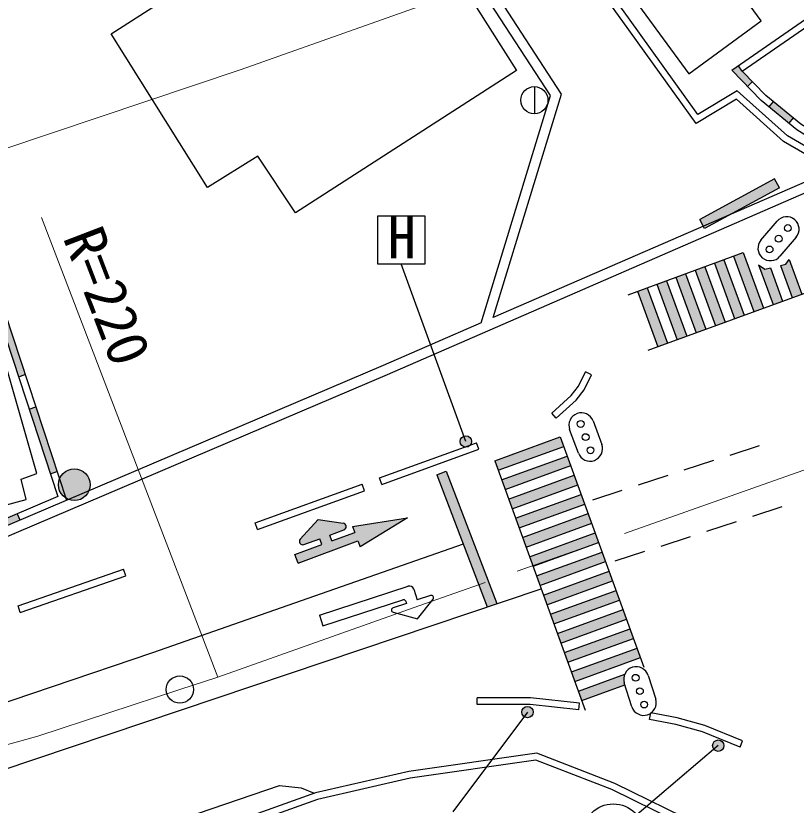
# Model space of a CAD drawing. Units: millimetres at full size, sheet at 1:1000; details may follow other scales. Extents: x 40000 to 680000, y 20000 to 380000.
# Drawn here: x 154804 to 189184, y 285259 to 320045 of the extents above; entities that cross this region are included whole.
import ezdxf
from ezdxf.enums import TextEntityAlignment as Align

# ---------------------------------------------------------------- set-up
doc = ezdxf.new("R2010")
doc.units = ezdxf.units.MM
doc.header["$LTSCALE"] = 1000
doc.linetypes.add('CHAIN', pattern=[18.5, 12, -1.5, 3.5, -1.5])
for name, color, linetype, lineweight in [('M-BGD', 7, 'Continuous', 25), ('M-BGD-EXST', 7, 'Continuous', 25), ('M-BMK', 2, 'CHAIN', 13), ('M-BMK-SRVR', 3, 'Continuous', 25), ('M-STR-HTXT', 7, 'Continuous', 13), ('M-STR-STRC', 7, 'Continuous', 25)]:
    doc.layers.add(name, color=color, linetype=linetype, lineweight=lineweight)
doc.styles.add('ＭＳ ゴシック', font='')
doc.styles.get('ＭＳ ゴシック').set_extended_font_data('MS Gothic')

msp = doc.modelspace()

# ---------------------------------------------------------------- hatches: boundary and pattern name
at = {"layer": 'M-BGD'}
for points in [[(186810, 317601), (186639, 317847), (186348, 317645), (187036, 316936), (187252, 317145)], [(188174, 316264), (187984, 316032), (188861, 315313), (189051, 315545)], [(154275, 307083), (153990, 306989), (154928, 304140), (155213, 304233)], [(155681, 302809), (155396, 302715), (156334, 299865), (156619, 299959)], [(158079, 299380, 0.41421), (157379, 300080, 0.41421), (156679, 299380, 1)], [(154988, 297827), (154870, 298103), (152110, 296927), (152228, 296651)]]:
    msp.add_hatch(color=256, dxfattribs=at).paths.add_polyline_path(points)
at = {"layer": 'M-BGD-EXST'}
for points in [[(174413, 301165, 0.41421), (174752, 301065, 0.41421), (174852, 301404, 1)], [(177129, 289245, 0.41421), (177468, 289145, 0.41421), (177568, 289484, 1)], [(185532, 287763, 0.41421), (185871, 287663, 0.41421), (185971, 288002, 1)]]:
    msp.add_hatch(color=256, dxfattribs=at).paths.add_polyline_path(points)
at = {"layer": 'M-STR-STRC'}
for points in [[(188447, 312471), (188231, 312865), (184935, 311062), (185151, 310667)], [(186846, 309607), (186423, 309452), (187317, 307008), (187740, 307163)], [(186001, 309297), (185578, 309143), (186472, 306699), (186895, 306854)], [(188874, 309303), (188728, 309095), (188491, 309040), (189008, 307627), (189430, 307782)], [(185156, 308988), (184733, 308834), (185627, 306390), (186049, 306545)], [(188049, 308939), (187809, 308884), (187523, 309066), (188163, 307318), (188585, 307472)], [(184310, 308679), (183888, 308524), (184782, 306081), (185204, 306235)], [(183465, 308370), (183043, 308215), (183936, 305772), (184359, 305926)], [(182620, 308060), (182197, 307906), (183091, 305462), (183514, 305617)], [(175900, 300441), (176054, 300018), (178946, 301068), (178792, 301491)], [(179099, 300645), (176207, 299595), (176361, 299172), (179253, 300222)], [(173765, 299978), (173345, 299817), (175569, 293998), (175996, 294142)], [(179406, 299799), (176514, 298749), (176668, 298326), (179560, 299376)], [(179714, 298953), (176822, 297903), (176975, 297480), (179867, 298530)], [(168194, 297000), (168289, 296742), (167103, 296303), (167241, 295930), (169877, 296906), (169973, 296648), (172057, 297925), (169644, 297537), (169739, 297279), (168727, 296904), (168632, 297162), (169260, 297395, 0.77336), (169231, 297684), (168127, 297855), (167334, 296984, 0.78564), (167497, 296742)], [(180021, 298107), (177129, 297057), (177282, 296634), (180174, 297684)], [(180328, 297261), (177436, 296211), (177589, 295788), (180481, 296838)], [(180635, 296415), (177743, 295365), (177897, 294942), (180789, 295992)], [(180942, 295569), (178050, 294519), (178204, 294096), (181096, 295146)], [(181249, 294723), (178357, 293673), (178511, 293250), (181403, 294300)], [(181556, 293877), (178664, 292827), (178818, 292405), (181710, 293454)], [(181864, 293031), (178972, 291982), (179125, 291559), (182017, 292609)], [(182171, 292186), (179279, 291136), (179432, 290713), (182324, 291763)], [(181629, 291031, 0.18022), (181611, 290648), (181640, 290557), (179739, 289867), (179586, 290290)]]:
    msp.add_hatch(color=256, dxfattribs=at).paths.add_polyline_path(points)
h = msp.add_hatch(color=256, dxfattribs=at)
edge = h.paths.add_edge_path()
edge.add_line((171983, 294244), (172014, 294149))

# ---------------------------------------------------------------- linework, layer by layer
at = {"layer": 'M-BGD'}
for p, q in [((186810, 317601), (186639, 317847)), ((177648, 316922), (177648, 315722)), ((187252, 317145), (187036, 316936)), ((188174, 316264), (187984, 316032)), ((189051, 315545), (188861, 315313)), ((151831, 314512), (157034, 298698)), ((191699, 313652), (175840, 306753)), ((154928, 304140), (155213, 304233)), ((180171, 304221), (179903, 304354)), ((155396, 302715), (155681, 302809)), ((178615, 302316), (178413, 302539)), ((170825, 299679), (175104, 301228)), ((170927, 299397), (175206, 300946)), ((175206, 300946), (175104, 301228)), ((156334, 299865), (156619, 299959)), ((170927, 299397), (170825, 299679)), ((165352, 297697), (170058, 299401)), ((170160, 299119), (170058, 299401)), ((165454, 297415), (170160, 299119)), ((154870, 298103), (154988, 297827)), ((165454, 297415), (165352, 297697)), ((154903, 294038), (159552, 295653)), ((155001, 293755), (159650, 295370)), ((159650, 295370), (159552, 295653)), ((155001, 293755), (154903, 294038)), ((175135, 289692), (175135, 289992)), ((179609, 289459), (179638, 289758)), ((182726, 289042), (182784, 289336)), ((186709, 287817), (186822, 288094))]:
    msp.add_line(p, q, dxfattribs=at)
for points in [[(252201, 331872), (236949, 324676), (226755, 320736), (215984, 316810), (207758, 314069), (203386, 312913), (201106, 312528), (199197, 312398), (196018, 312324), (194905, 312353), (192397, 312732), (190510, 313416), (188624, 314507), (186552, 316371), (184775, 315296), (181548, 319787), (178257, 324368), (173797, 330352)], [(252063, 332139), (236830, 324952), (226649, 321017), (215885, 317094), (207672, 314356), (203323, 313206), (201071, 312826), (199183, 312698), (196019, 312624), (194932, 312653), (192471, 313024), (190637, 313689), (188801, 314751), (186587, 316742), (184857, 315696), (181792, 319962), (178499, 324545), (174038, 330531)], [(175840, 306753), (178851, 316596), (170840, 328917)], [(175298, 306517), (178359, 316527), (170462, 328672)], [(191654, 313628), (190310, 314333), (189215, 315023), (187639, 316315), (186348, 317645), (193032, 322288), (202364, 328632)], [(191793, 313893), (190460, 314593), (189391, 315267), (187842, 316537), (186810, 317601), (193202, 322040), (202550, 328396)], [(151546, 314418), (156663, 298866), (149245, 295706), (148702, 296981)], [(191878, 313239), (171159, 304226), (143906, 292617)], [(175298, 306517), (170981, 304639), (143730, 293031)], [(178413, 302539), (179267, 303313), (179587, 303717), (179903, 304354)], [(178615, 302316), (179486, 303108), (179842, 303556), (180171, 304221)], [(179641, 289758), (177480, 289992), (175135, 289992)], [(179609, 289459), (177464, 289692), (175135, 289692)], [(186822, 288094), (185156, 288778), (183944, 289109), (182784, 289336)], [(186709, 287817), (185059, 288493), (183875, 288817), (182726, 289042)], [(187378, 282892), (184968, 284367), (181188, 286219), (177755, 287554), (172124, 286742), (168005, 285806), (156334, 281621), (156334, 280189)], [(187221, 282636), (184824, 284103), (181067, 285944), (177720, 287245), (172179, 286447), (168089, 285517), (156634, 281410), (156634, 280221)], [(63743, 276131), (74604, 274750), (88806, 273237), (98444, 272883), (108463, 273367), (117976, 274264), (127771, 275816), (133203, 276661), (141525, 278516), (149756, 280691), (158682, 283484), (166425, 286128), (167370, 286026), (167955, 285788)]]:
    msp.add_lwpolyline(points, dxfattribs=at)
for points in [[(184451, 317492), (187636, 319819), (181757, 327868), (178571, 325541)], [(159006, 319250), (168416, 325286), (170437, 322416), (172849, 323958), (176868, 317635), (167124, 311367), (165467, 313863), (163242, 312479)], [(146093, 312837), (150516, 297445), (155268, 298730), (155038, 299624), (155727, 299877), (154143, 305434), (153107, 305138), (150551, 314102)]]:
    msp.add_lwpolyline(points, close=True, dxfattribs=at)
for centre, radius in [((177648, 316322), 600), ((157379, 299380), 700)]:
    msp.add_circle(centre, radius, dxfattribs=at)
at = {"layer": 'M-BGD-EXST'}
for p, q in [((172835, 311219), (170735, 311219)), ((170735, 311219), (170735, 309119)), ((172835, 309119), (172835, 311219)), ((170735, 309119), (172835, 309119)), ((174632, 301285), (171785, 309119)), ((177348, 289365), (174058, 284972)), ((185752, 287883), (182159, 284841))]:
    msp.add_line(p, q, dxfattribs=at)
for centre, radius in [((174632, 301285), 250), ((177348, 289365), 250), ((185752, 287883), 250), ((181129, 283969), 1350)]:
    msp.add_circle(centre, radius, dxfattribs=at)
at = {"layer": 'M-BMK'}
msp.add_lwpolyline([(256005, 324541), (242740, 318989), (233106, 315528), (214210, 308851), (192930, 301228), (172810, 294132), (163710, 290901), (162031, 290353), (155779, 288307), (146213, 285637), (140647, 284260), (136977, 283387), (131784, 282261), (125507, 281088), (120881, 280447), (113777, 279579), (106059, 278954), (98794, 278571), (87850, 278338), (78037, 278654), (74403, 278900), (69870, 279373), (65810, 279957), (64389, 280173)], dxfattribs=at)
at = {"layer": 'M-BMK-SRVR'}
msp.add_circle((162031, 290353), 600, dxfattribs=at)
at = {"layer": 'M-STR-HTXT'}
msp.add_line((155940, 311150), (163710, 290901), dxfattribs=at)
msp.add_lwpolyline([(244715, 346404), (230913, 341419), (208692, 333416), (185195, 324941), (164734, 317671), (152205, 313476), (142622, 310916), (135750, 309365), (125454, 307474), (119389, 306593), (108564, 305474), (103950, 305209)], dxfattribs=at)
at = {"layer": 'M-STR-STRC'}
for p, q in [((188231, 312865), (184935, 311062)), ((188447, 312471), (188231, 312865)), ((188447, 312471), (185151, 310667)), ((185151, 310667), (184935, 311062)), ((187630, 310160), (188344, 310997)), ((189181, 310283), (188467, 309446)), ((181775, 307751), (186846, 309607)), ((186846, 309607), (187740, 307163)), ((186001, 309297), (186895, 306854)), ((186423, 309452), (187317, 307008)), ((188874, 309303), (189430, 307782)), ((185156, 308988), (186049, 306545)), ((185578, 309143), (186472, 306699)), ((187523, 309066), (188163, 307318)), ((188049, 308939), (188585, 307472)), ((188491, 309040), (189008, 307627)), ((182669, 305308), (191980, 308714)), ((184310, 308679), (185204, 306235)), ((184733, 308834), (185627, 306390)), ((183043, 308215), (183936, 305772)), ((183465, 308370), (184359, 305926)), ((183888, 308524), (184782, 306081)), ((182197, 307906), (183091, 305462)), ((182620, 308060), (183514, 305617)), ((180235, 302192), (180617, 301161)), ((179586, 300778), (179203, 301809)), ((175900, 300441), (178792, 301491)), ((178792, 301491), (182478, 291340)), ((176054, 300018), (178946, 301068)), ((187559, 301101), (186257, 300676)), ((176207, 299595), (179099, 300645)), ((175900, 300441), (179893, 289444)), ((176361, 299172), (179253, 300222)), ((185541, 300443), (184239, 300018)), ((173345, 299817), (173765, 299978)), ((173765, 299978), (175996, 294142)), ((173345, 299817), (175569, 293998)), ((176514, 298749), (179406, 299799)), ((183524, 299785), (182222, 299360)), ((176668, 298326), (179560, 299376)), ((176822, 297903), (179714, 298953)), ((181506, 299127), (180204, 298703)), ((176975, 297480), (179867, 298530)), ((188554, 298406), (187252, 297982)), ((168127, 297855), (167334, 296984)), ((168127, 297855), (169231, 297684)), ((169644, 297537), (172057, 297925)), ((172057, 297925), (169973, 296648)), ((177129, 297057), (180021, 298107)), ((169644, 297537), (169739, 297279)), ((177282, 296634), (180174, 297684)), ((186537, 297748), (185235, 297324)), ((168632, 297162), (169260, 297395)), ((168727, 296904), (168632, 297162)), ((168727, 296904), (169739, 297279)), ((177436, 296211), (180328, 297261)), ((184519, 297091), (183217, 296666)), ((167103, 296303), (168289, 296742)), ((167241, 295930), (169877, 296906)), ((167497, 296742), (168194, 297000)), ((168289, 296742), (168194, 297000)), ((169877, 296906), (169973, 296648)), ((177589, 295788), (180481, 296838)), ((177743, 295365), (180635, 296415)), ((182502, 296433), (181200, 296008)), ((167241, 295930), (167103, 296303)), ((177897, 294942), (180789, 295992)), ((178050, 294519), (180942, 295569)), ((178204, 294096), (181096, 295146)), ((168179, 293633), (172082, 294907)), ((172334, 294779), (172490, 294304)), ((178357, 293673), (181249, 294723)), ((168334, 293157), (171857, 294308)), ((173079, 294496), (172490, 294304)), ((172500, 293466), (173188, 294339)), ((178511, 293250), (181403, 294300)), ((172014, 294149), (171425, 293956)), ((171983, 294244), (172014, 294149)), ((168179, 293633), (168334, 293157)), ((171429, 293765), (172500, 293466)), ((178664, 292827), (181556, 293877)), ((178818, 292405), (181710, 293454)), ((178972, 291982), (181864, 293031)), ((179125, 291559), (182017, 292609)), ((179279, 291136), (182171, 292186)), ((179432, 290713), (182324, 291763)), ((179586, 290290), (181629, 291031)), ((182659, 290982), (182993, 289933)), ((179739, 289867), (181640, 290557)), ((181944, 289600), (181611, 290648))]:
    msp.add_line(p, q, dxfattribs=at)
for points in [[(188491, 309040), (188728, 309095), (188874, 309303)], [(187523, 309066), (187809, 308884), (188049, 308939)], [(174511, 296768), (160822, 291968), (151971, 288973), (145444, 286887)], [(83310, 278837), (90393, 278079), (97980, 277788), (108584, 277917), (116431, 278369), (125968, 279580), (134781, 281050), (140933, 282470), (146159, 284098), (177949, 294799)]]:
    msp.add_lwpolyline(points, dxfattribs=at)
for centre in [(188815, 310693), (188413, 310221), (188010, 309749), (179691, 302060), (179906, 301479), (180122, 300898), (182109, 290876), (182297, 290285), (182485, 289694)]:
    msp.add_circle(centre, 150, dxfattribs=at)
for centre, radius, start, end in [((188762, 310640), 550, 49.5393, 139.5393), ((188762, 310640), 550, 319.5393, 49.5393), ((188048, 309803), 550, 139.5393, 229.5393), ((188048, 309803), 550, 229.5393, 319.5393), ((179719, 302001), 550, 110.3627, 200.3627), ((179719, 302001), 550, 20.3627, 110.3627), ((180102, 300969), 550, 290.3627, 20.3627), ((180102, 300969), 550, 200.3627, 290.3627), ((169208, 297535), 150, 290.3136, 81.1818), ((167445, 296883), 150, 137.695, 290.3136), ((172144, 294717), 200, 18.1496, 108.0852), ((171888, 294213), 100, 18.0852, 108.0852), ((173110, 294401), 100, 321.7753, 108.0852), ((171456, 293861), 100, 108.0852, 254.3951), ((182135, 290815), 550, 107.6585, 197.6585), ((182135, 290815), 550, 17.6585, 107.6585), ((182469, 289767), 550, 287.6585, 17.6585), ((182469, 289767), 550, 197.6585, 287.6585)]:
    msp.add_arc(centre, radius, start, end, dxfattribs=at)

# ---------------------------------------------------------------- texts
at = {"layer": 'M-BGD-EXST', "style": 'ＭＳ ゴシック'}
msp.add_text('H', height=1833, dxfattribs=at).set_placement((171188, 308811), align=Align.BOTTOM_LEFT)
at = {"layer": 'M-STR-HTXT', "style": 'ＭＳ ゴシック'}
msp.add_text('R=220', height=1833, rotation=290.992, dxfattribs=at).set_placement((156348, 310086), align=Align.BOTTOM_LEFT)

doc.saveas('drawing.dxf')
